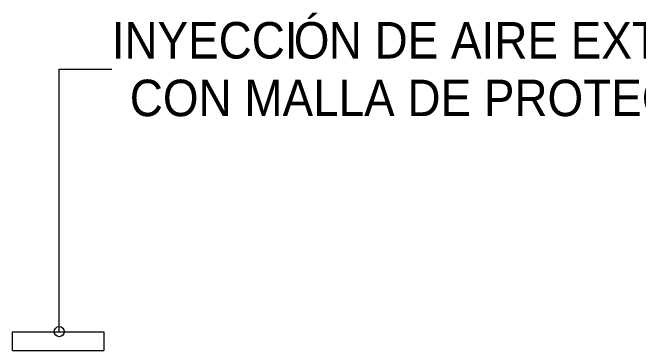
# Model space of a CAD drawing. Header units: metres. Extents: x 32 to 132, y -29 to 44.
# Drawn here: x 60.817 to 63.907, y -11.615 to -9.948 of the extents above; entities that cross this region are included whole.
import ezdxf

# ---------------------------------------------------------------- set-up
doc = ezdxf.new("R2010")
doc.units = ezdxf.units.M
doc.header["$LTSCALE"] = 100
doc.layers.add('G-ANNO-TEXT', color=7, linetype='Continuous', lineweight=9)
doc.layers.add('M-HVAC-DUCT', color=7, linetype='Continuous', lineweight=18)
doc.styles.add('SansSerif_2', font='SANSS__.TTF', dxfattribs={"width": 0.9, "height": 0.18})

msp = doc.modelspace()

# ---------------------------------------------------------------- linework, layer by layer
at = {"layer": 'G-ANNO-TEXT'}
for p, q in [((61.0477, -10.2277), (61.3064, -10.2277)), ((61.0477, -11.5223), (61.0477, -10.2277))]:
    msp.add_line(p, q, dxfattribs=at)
msp.add_circle((61.0477, -11.5223), 0.025, dxfattribs=at)
at = {"layer": 'M-HVAC-DUCT', "color": 4, "true_color": 0x00ffff}
for p, q in [((60.8168, -11.5236), (61.2668, -11.5236)), ((60.8168, -11.6152), (60.8168, -11.5236)), ((61.2668, -11.5236), (61.2668, -11.6152)), ((60.8168, -11.6152), (61.2668, -11.6152))]:
    msp.add_line(p, q, dxfattribs=at)

# ---------------------------------------------------------------- texts
at = {"layer": 'G-ANNO-TEXT', "char_height": 0.18, "attachment_point": 1, "style": 'SansSerif_2'}
for s, insert, width in [('Ó', (62.2053, -9.9947), 0.20924), ('INYECCI', (61.3064, -9.9947), 1.089493), ('N DE AIRE EXTERIOR', (62.378, -9.9947), 2.792278), ('CON MALLA DE PROTECCI', (61.3957, -10.2791), 3.470505)]:
    msp.add_mtext(s, dxfattribs=dict(at, insert=insert, width=width))

doc.saveas('drawing.dxf')
